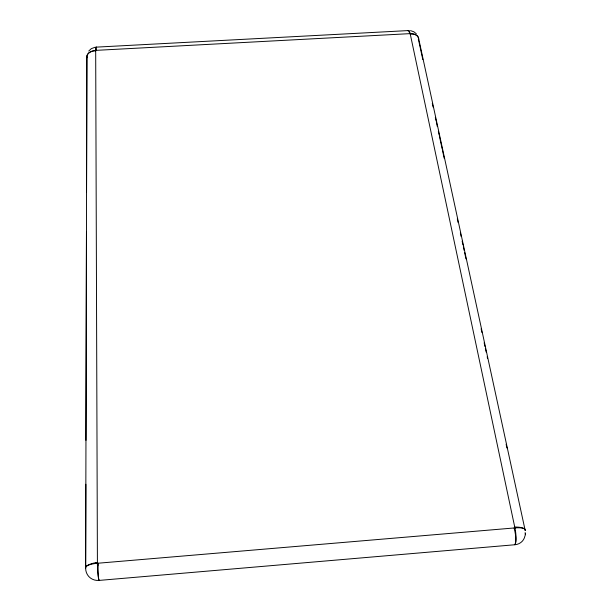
<?xml version="1.0" encoding="UTF-8"?>
<svg xmlns="http://www.w3.org/2000/svg" width="611" height="611" viewBox="0 0 611 611"><rect width="100%" height="100%" fill="white"/><g stroke="black" fill="none" stroke-linecap="round" stroke-linejoin="round"><path stroke-width="0.92" d="M524.986 535.839A13.625 12.044 40.5 0 1 514.89 544.745L99.081 580.412A13.87 12.778 -43 0 1 85.647 568.215L86.884 56.036A10.135 6.767 8 0 1 94.338 50.934L95.644 50.873L95.683 50.377A10.166 0.871 85.2 0 1 96.278 47.406M85.846 484.263L85.647 568.215L85.647 567.176A13.511 3.949 -7.1 0 1 95.606 562.7L97.348 562.41L97.424 565.053A13.778 1.528 87.9 0 0 98.661 579.007L99.081 580.412L98.692 579.007A13.801 1.757 -88.5 0 1 98.195 565.038L98.287 563.258L95.66 563.457A13.488 3.865 -3.1 0 0 85.647 567.207L85.532 567.718M85.952 440.386L86.457 231.462M86.548 192.343L86.877 57.831A10.066 7.439 -6.5 0 1 86.961 56.854M525.162 530.371L418.588 38.279A9.921 6.446 -19.4 0 0 411.547 34.025L410.302 34.101L410.164 33.628A9.975 1.932 88.4 0 0 408.224 30.848M525.162 530.379L525.2 529.89A13.152 3.88 -5.1 0 0 516.471 527.072L514.798 527.064L514.92 527.904A13.434 3.338 82.1 0 1 515.508 543.294L514.89 544.745L515.478 543.294A13.457 3.544 78.5 0 0 514.538 529.722L514.095 528.034L514.92 527.904A13.136 3.674 -9 0 1 525.2 529.89L525.2 529.89M418.291 39.081A9.814 7.195 7.8 0 1 418.573 40.02L418.588 38.279A9.913 6.614 -14.7 0 0 410.164 33.628L409.523 33.628L409.401 32.773A9.967 1.489 -88.8 0 0 408.14 30.848M418.573 40.02L418.588 38.279M86.793 56.93L86.877 57.831L86.884 56.036A10.12 6.866 3.1 0 1 95.683 50.377L96.347 50.316L96.271 49.43M525.246 535.289L525.437 533.678M88.748 51.026L91.299 48.666L95.102 47.246M97.424 565.053L98.195 564.992M96.026 47.146L408.721 30.558M410.523 30.634L413.876 31.787L416.312 33.773M418.779 40.952L422.812 59.58M432.298 103.358L433.1 107.085M435.322 117.335L436.132 121.054M436.529 122.918L437.339 126.645M438.347 131.304L439.156 135.031M439.561 136.895L442.181 149M442.585 150.864L444.197 158.318M457.311 218.86L458.12 222.587M460.343 232.829L461.145 236.556M462.153 241.215L462.962 244.942M463.367 246.806L464.177 250.533M464.574 252.396L465.987 258.911M481.124 328.771L481.926 332.499M484.149 342.748L484.951 346.468M485.355 348.331L486.165 352.058M487.173 356.717L487.578 358.581M506.137 444.273L506.947 448M95.652 562.7L95.66 563.457M525.155 532.563A13.625 12.044 40.5 0 1 525.185 534.22M96.263 49.407A10.166 0.42 82.5 0 1 96.37 47.398M514.92 527.904L97.409 563.273L95.683 50.377L410.164 33.628L514.92 527.904"/></g></svg>
